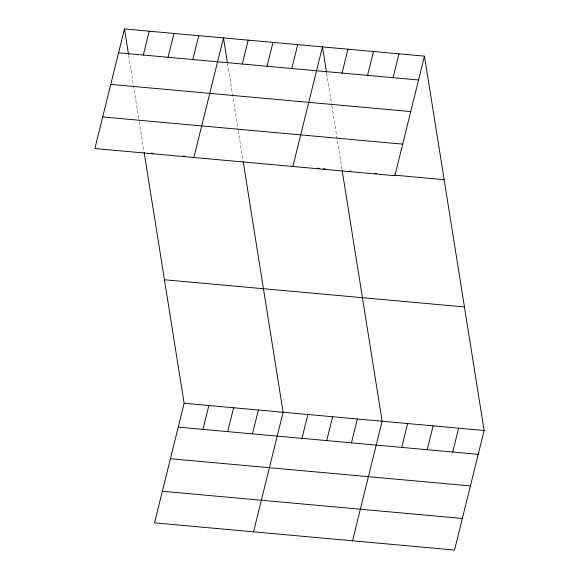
<?xml version="1.0" encoding="UTF-8"?>
<svg xmlns="http://www.w3.org/2000/svg" width="579" height="579" viewBox="0 0 579 579"><rect width="100%" height="100%" fill="white"/><g stroke="black" fill="none" stroke-linecap="round" stroke-linejoin="round"><path stroke-width="0.43" stroke-dasharray="2.9 2.17" d="M326.686 73.367L331.745 105.132M331.89 106.015L342.153 170.421M227.547 63.509L238.092 129.689M238.237 130.572L243.014 160.571M128.69 55.418L139.098 120.714M139.235 121.597L144.019 151.597"/><path stroke-width="0.87" d="M124.471 28.95L94.876 148.528L394.871 175.719L424.465 56.141L124.471 28.95L128.545 54.542M143.317 55.048L149.223 31.194M168.062 57.292L173.968 33.437M192.814 59.536L198.72 35.681M193.878 157.502L223.472 37.925L227.409 62.626M242.312 64.023L248.217 40.168M267.064 66.267L272.97 42.412M144.157 152.48L184.129 403.281L154.535 522.859L454.529 550.05L484.124 430.472L424.465 56.141M291.816 68.51L297.715 44.655M202.968 429.379L208.874 405.524M292.873 166.477L322.467 46.892L326.549 72.484M227.721 431.623L233.627 407.768M252.473 433.866L258.379 410.012M342.066 73.063L347.965 49.208M253.53 531.833L283.124 412.255L243.158 161.454M367.564 75.379L373.469 51.517M301.97 438.354L307.876 414.499M393.061 77.687L398.967 53.825M326.722 440.597L332.621 416.742M351.467 442.841L357.373 418.986M352.531 540.808L382.126 421.23L342.153 170.421M401.717 447.393L407.623 423.539M427.222 449.709L433.121 425.847M452.72 452.018L458.626 428.163M118.565 52.805L418.559 79.996M110.748 84.396L410.743 111.588M102.693 116.944L402.695 144.128M151.228 153.124L152.994 153.283M183.051 156.004L184.817 156.164M317.408 168.185L319.174 168.344M323.589 168.742L325.362 168.902M349.188 171.066L350.946 171.225M374.685 173.374L376.444 173.534M394.031 175.126L444.151 179.671M164.436 279.751L464.438 306.942M184.129 403.281L484.124 430.472M178.223 427.143L478.218 454.327M170.407 458.727L470.401 485.919M162.352 491.274L462.346 518.466"/></g></svg>
